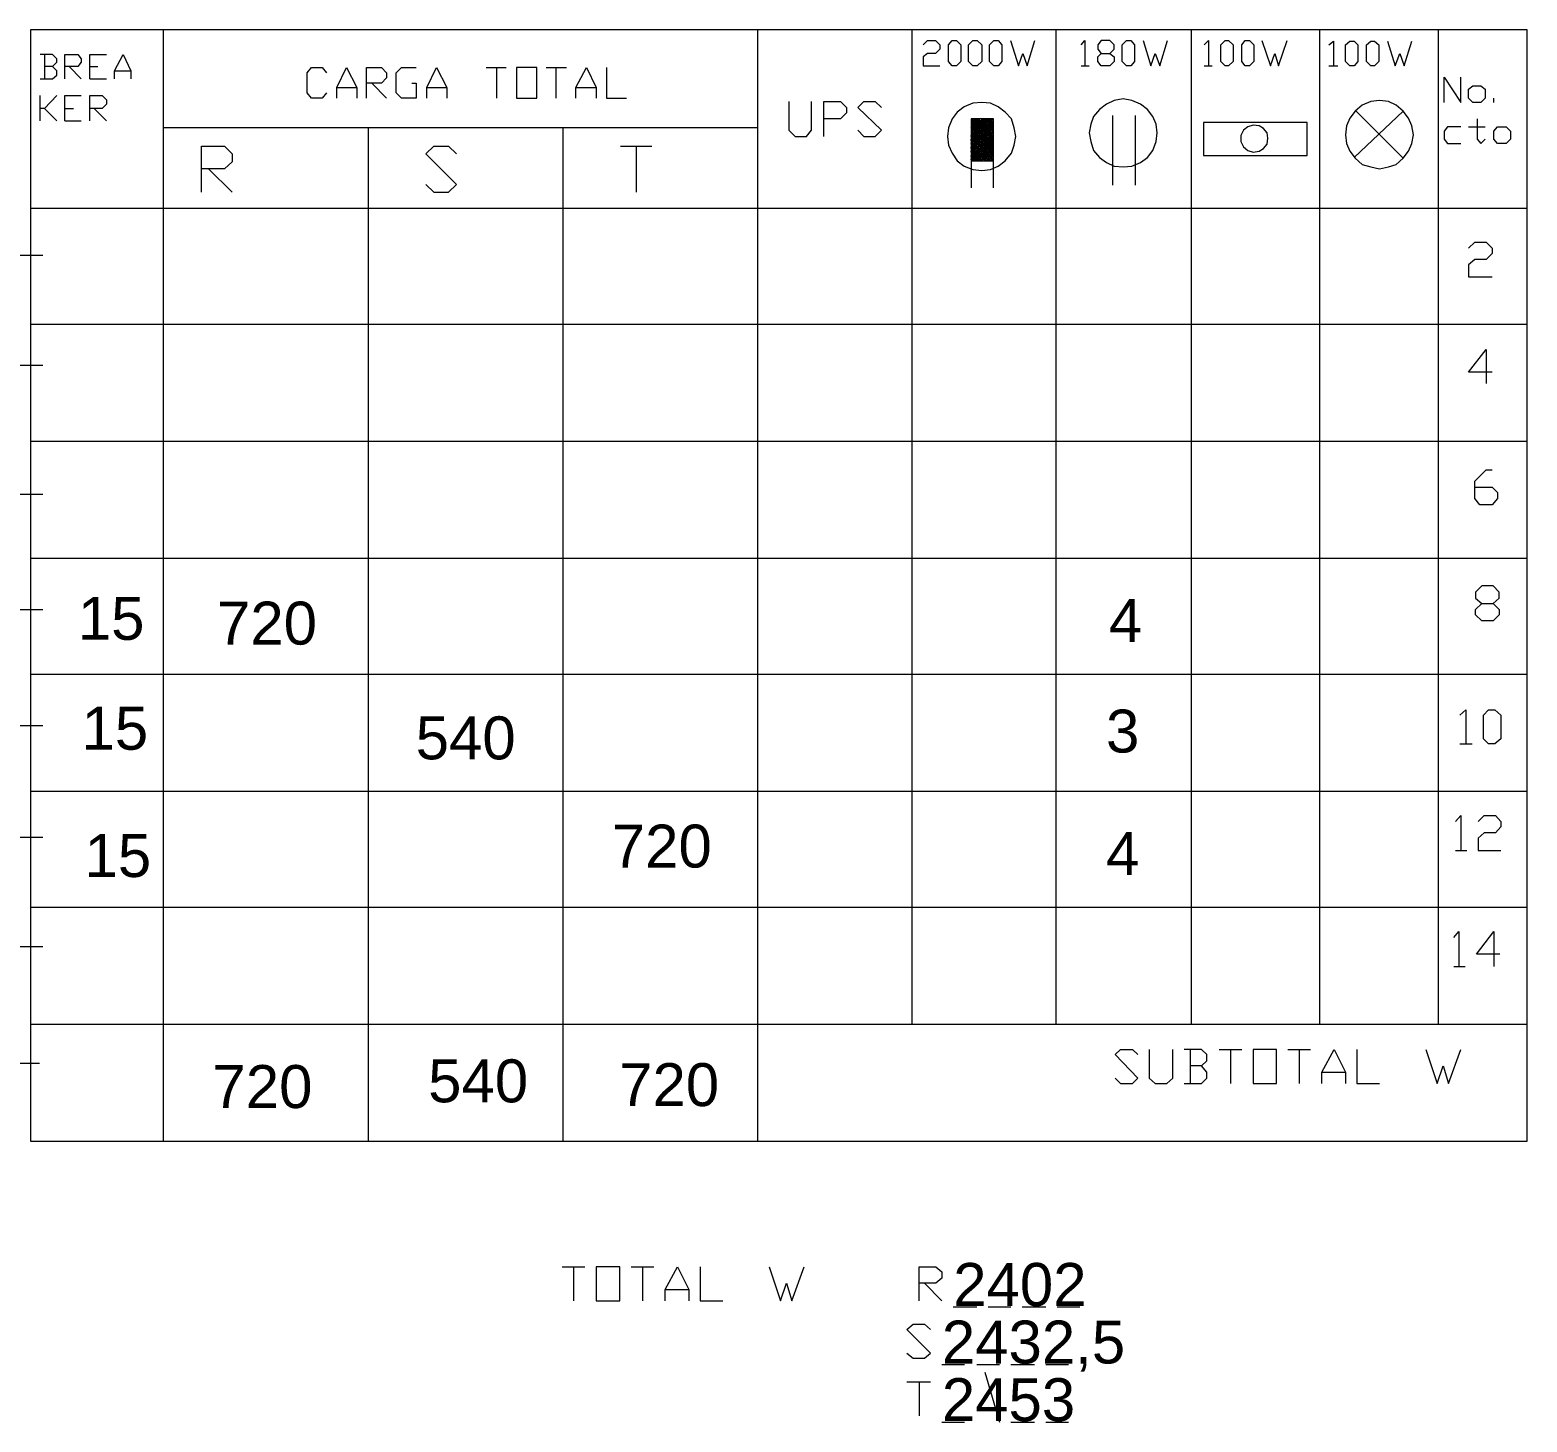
# Model space of a CAD drawing. Header units: metres. Extents: x -1 to 113, y -70 to 21.
# Drawn here: x 71.441 to 74.584, y 14.852 to 17.774 of the extents above; entities that cross this region are included whole.
import ezdxf

# ---------------------------------------------------------------- set-up
doc = ezdxf.new("R2010")
doc.units = ezdxf.units.M
doc.header["$LTSCALE"] = 0.5
doc.layers.add('TABLA', color=7, linetype='Continuous')
doc.styles.get("Standard").update_dxf_attribs({"font": 'arial.ttf'})

msp = doc.modelspace()

# ---------------------------------------------------------------- linework, layer by layer
at = {"layer": 'TABLA', "color": 7, "linetype": 'Continuous', "lineweight": 18, "true_color": 0x000007}
for p, q in [((71.721, 17.7738), (71.721, 15.4418)), ((72.9685, 17.7738), (72.9685, 15.4418)), ((73.2927, 17.7738), (73.2927, 15.6873)), ((73.595, 17.7738), (73.595, 15.6873)), ((73.8789, 17.7738), (73.8789, 15.6873)), ((74.1482, 17.7738), (74.1482, 15.6873)), ((74.3974, 17.7738), (74.3974, 15.6873)), ((71.4718, 17.7226), (71.4718, 17.6713)), ((71.5231, 17.6969), (71.5488, 17.6713)), ((71.5671, 17.6969), (71.5836, 17.6969)), ((73.6481, 17.6987), (73.6646, 17.6987)), ((73.9064, 17.6987), (73.9229, 17.6987)), ((74.1684, 17.6987), (74.1867, 17.6987)), ((71.5671, 17.6713), (71.6019, 17.6713)), ((71.6184, 17.6877), (71.6532, 17.6877)), ((72.3988, 17.6951), (72.4409, 17.6951)), ((72.4207, 17.6951), (72.4207, 17.631)), ((72.5252, 17.6951), (72.5673, 17.6951)), ((72.5453, 17.6951), (72.5453, 17.631)), ((71.4627, 17.5833), (71.4627, 17.6365)), ((72.0855, 17.6529), (72.1276, 17.6529)), ((72.1588, 17.6621), (72.1899, 17.631)), ((72.2742, 17.6529), (72.3163, 17.6529)), ((72.5875, 17.6529), (72.6296, 17.6529)), ((71.4718, 17.609), (71.4975, 17.5833)), ((71.514, 17.609), (71.5323, 17.609)), ((71.5762, 17.609), (71.6019, 17.5833)), ((74.2215, 17.5064), (74.3241, 17.6035)), ((74.2233, 17.6053), (74.3241, 17.5046)), ((74.5146, 17.6218), (74.5146, 17.631)), ((71.514, 17.5833), (71.5488, 17.5833)), ((73.4173, 17.587), (73.4191, 17.587)), ((73.4173, 17.5852), (73.4191, 17.587)), ((73.4173, 17.587), (73.4173, 17.4423)), ((73.4173, 17.5833), (73.4191, 17.5852)), ((73.4173, 17.5797), (73.4191, 17.5797)), ((73.4173, 17.5778), (73.4191, 17.5778)), ((73.4173, 17.576), (73.421, 17.5778)), ((73.4173, 17.5742), (73.4191, 17.576)), ((73.4173, 17.5705), (73.4191, 17.5705)), ((73.4191, 17.5815), (73.421, 17.5833)), ((73.4191, 17.5723), (73.421, 17.5742)), ((73.4191, 17.5705), (73.421, 17.5705)), ((73.421, 17.587), (73.4228, 17.587)), ((73.421, 17.5852), (73.4228, 17.5852)), ((73.421, 17.5797), (73.4228, 17.5815)), ((73.421, 17.5705), (73.4228, 17.5723)), ((73.4228, 17.5852), (73.4246, 17.587)), ((73.4228, 17.5833), (73.4246, 17.5833)), ((73.4228, 17.5778), (73.4246, 17.5797)), ((73.4228, 17.5687), (73.4246, 17.5705)), ((73.4246, 17.5833), (73.4265, 17.5852)), ((73.4246, 17.5815), (73.4265, 17.5815)), ((73.4246, 17.576), (73.4265, 17.5778)), ((73.4265, 17.5815), (73.4283, 17.5833)), ((73.4265, 17.5797), (73.4283, 17.5797)), ((73.4265, 17.5742), (73.4283, 17.576)), ((73.4283, 17.5852), (73.4283, 17.587)), ((73.4283, 17.5797), (73.4301, 17.5815)), ((73.4283, 17.5778), (73.4301, 17.5778)), ((73.4283, 17.5723), (73.4301, 17.5742)), ((73.4301, 17.587), (73.432, 17.587)), ((73.4301, 17.5833), (73.432, 17.587)), ((73.4301, 17.5778), (73.432, 17.5797)), ((73.4301, 17.576), (73.432, 17.576)), ((73.4301, 17.5705), (73.432, 17.5723)), ((73.432, 17.5852), (73.4338, 17.587)), ((73.432, 17.576), (73.4338, 17.5778)), ((73.432, 17.5742), (73.4338, 17.5742)), ((73.432, 17.5687), (73.4338, 17.5705)), ((73.4338, 17.5833), (73.4356, 17.5852)), ((73.4338, 17.5742), (73.4356, 17.576)), ((73.4338, 17.5723), (73.4356, 17.5723)), ((73.4356, 17.5815), (73.4375, 17.5833)), ((73.4356, 17.5742), (73.4393, 17.576)), ((73.4356, 17.5723), (73.4375, 17.5742)), ((73.4356, 17.5705), (73.4375, 17.5705)), ((73.4375, 17.587), (73.4393, 17.587)), ((73.4375, 17.5852), (73.4393, 17.5852)), ((73.4375, 17.5797), (73.4393, 17.5815)), ((73.4375, 17.5723), (73.4411, 17.5742)), ((73.4375, 17.5705), (73.4393, 17.5723)), ((73.4393, 17.587), (73.4411, 17.587)), ((73.4393, 17.5852), (73.4411, 17.587)), ((73.4393, 17.5833), (73.4411, 17.5833)), ((73.4393, 17.5778), (73.4411, 17.5797)), ((73.4393, 17.5705), (73.443, 17.5723)), ((73.4393, 17.5687), (73.4411, 17.5705)), ((73.4411, 17.5852), (73.443, 17.587)), ((73.4411, 17.5833), (73.443, 17.5852)), ((73.4411, 17.5815), (73.443, 17.5815)), ((73.4411, 17.576), (73.443, 17.5778)), ((73.4411, 17.5687), (73.4448, 17.5705)), ((73.443, 17.5833), (73.4448, 17.5852)), ((73.443, 17.5815), (73.4448, 17.5833)), ((73.443, 17.5797), (73.4448, 17.5797)), ((73.443, 17.5742), (73.4448, 17.576)), ((73.4448, 17.5852), (73.4448, 17.587)), ((73.4448, 17.5815), (73.4466, 17.5833)), ((73.4448, 17.5797), (73.4466, 17.5815)), ((73.4448, 17.5778), (73.4466, 17.5778)), ((73.4448, 17.5723), (73.4466, 17.5742)), ((73.4466, 17.587), (73.4484, 17.587)), ((73.4466, 17.5833), (73.4484, 17.587)), ((73.4466, 17.5852), (73.4484, 17.5852)), ((73.4466, 17.5797), (73.4484, 17.5815)), ((73.4466, 17.5778), (73.4484, 17.5797)), ((73.4466, 17.576), (73.4484, 17.576)), ((73.4466, 17.5705), (73.4484, 17.5723)), ((73.4484, 17.5852), (73.4503, 17.587)), ((73.4484, 17.5833), (73.4503, 17.5833)), ((73.4484, 17.5778), (73.4503, 17.5797)), ((73.4484, 17.576), (73.4503, 17.5778)), ((73.4484, 17.5742), (73.4503, 17.5742)), ((73.4484, 17.5687), (73.4503, 17.5705)), ((73.4503, 17.5833), (73.4521, 17.5852)), ((73.4503, 17.5815), (73.4521, 17.5815)), ((73.4503, 17.576), (73.4521, 17.5778)), ((73.4503, 17.5723), (73.4521, 17.576)), ((73.4521, 17.5815), (73.4539, 17.5833)), ((73.4521, 17.5797), (73.4539, 17.5797)), ((73.4521, 17.5742), (73.4558, 17.576)), ((73.4521, 17.5705), (73.4539, 17.5742)), ((73.4539, 17.5852), (73.4539, 17.587)), ((73.4539, 17.5797), (73.4558, 17.5815)), ((73.4539, 17.5778), (73.4558, 17.5778)), ((73.4539, 17.5723), (73.4576, 17.5742)), ((73.4539, 17.5687), (73.4558, 17.5723)), ((73.4558, 17.587), (73.4576, 17.587)), ((73.4558, 17.5833), (73.4576, 17.587)), ((73.4558, 17.5778), (73.4576, 17.5797)), ((73.4558, 17.5705), (73.4594, 17.5723)), ((73.4558, 17.5668), (73.4576, 17.5705)), ((73.4576, 17.5852), (73.4594, 17.587)), ((73.4576, 17.5815), (73.4594, 17.5852)), ((73.4576, 17.576), (73.4594, 17.5778)), ((73.4576, 17.5687), (73.4613, 17.5705)), ((73.4594, 17.5833), (73.4613, 17.5852)), ((73.4594, 17.5797), (73.4613, 17.5833)), ((73.4594, 17.5742), (73.4613, 17.576)), ((73.4594, 17.5705), (73.4613, 17.5723)), ((73.4613, 17.5852), (73.4613, 17.587)), ((73.4613, 17.5815), (73.4631, 17.5833)), ((73.4613, 17.5778), (73.4631, 17.5815)), ((73.4613, 17.5742), (73.4631, 17.576)), ((73.4613, 17.5723), (73.4631, 17.5742)), ((73.4613, 17.5687), (73.4631, 17.5705)), ((73.4631, 17.587), (73.4649, 17.587)), ((73.4631, 17.587), (73.4631, 17.4423)), ((73.4631, 17.5852), (73.4649, 17.5852)), ((73.4631, 17.5833), (73.4631, 17.5852)), ((73.4631, 17.5797), (73.4649, 17.5797)), ((73.4631, 17.576), (73.4631, 17.5778)), ((73.7141, 17.5943), (73.7141, 17.4478)), ((73.7617, 17.5943), (73.7617, 17.4478)), ((74.4615, 17.5705), (74.4963, 17.5705)), ((72.9685, 17.5687), (71.721, 17.5687)), ((72.1515, 17.5687), (72.1515, 15.4418)), ((72.56, 17.5687), (72.56, 15.4418)), ((73.4173, 17.5668), (73.4191, 17.5687)), ((73.4173, 17.565), (73.4191, 17.5668)), ((73.4173, 17.5632), (73.4191, 17.5632)), ((73.4173, 17.5613), (73.4191, 17.5613)), ((73.4173, 17.5595), (73.421, 17.5613)), ((73.4173, 17.5577), (73.4191, 17.5595)), ((73.4173, 17.554), (73.4191, 17.554)), ((73.4173, 17.5504), (73.4173, 17.5522)), ((73.4173, 17.5504), (73.421, 17.5522)), ((73.4173, 17.5485), (73.4191, 17.5504)), ((73.4173, 17.5449), (73.4191, 17.5467)), ((73.4173, 17.543), (73.4173, 17.5449)), ((73.4173, 17.5412), (73.4191, 17.543)), ((73.4173, 17.5375), (73.4191, 17.5412)), ((73.4191, 17.565), (73.421, 17.5668)), ((73.4191, 17.5632), (73.421, 17.565)), ((73.4191, 17.5558), (73.421, 17.5577)), ((73.4191, 17.554), (73.421, 17.554)), ((73.4191, 17.5485), (73.4228, 17.5504)), ((73.4191, 17.5467), (73.421, 17.5485)), ((73.4191, 17.5449), (73.421, 17.5449)), ((73.4191, 17.5394), (73.421, 17.5412)), ((73.4191, 17.5357), (73.421, 17.5394)), ((73.421, 17.5687), (73.4228, 17.5687)), ((73.421, 17.5632), (73.4228, 17.565)), ((73.421, 17.5613), (73.4228, 17.5632)), ((73.421, 17.5595), (73.4228, 17.5595)), ((73.421, 17.554), (73.4228, 17.5558)), ((73.421, 17.5467), (73.4246, 17.5485)), ((73.421, 17.5449), (73.4228, 17.5467)), ((73.421, 17.543), (73.4228, 17.543)), ((73.421, 17.5412), (73.4228, 17.543)), ((73.421, 17.5375), (73.4228, 17.5394)), ((73.4228, 17.5668), (73.4246, 17.5668)), ((73.4228, 17.5613), (73.4246, 17.5632)), ((73.4228, 17.5595), (73.4246, 17.5613)), ((73.4228, 17.5577), (73.4246, 17.5577)), ((73.4228, 17.5522), (73.4246, 17.554)), ((73.4228, 17.5449), (73.4265, 17.5467)), ((73.4228, 17.543), (73.4246, 17.5449)), ((73.4228, 17.5412), (73.4246, 17.5412)), ((73.4228, 17.5394), (73.4246, 17.5412)), ((73.4246, 17.5668), (73.4265, 17.5687)), ((73.4246, 17.565), (73.4265, 17.565)), ((73.4246, 17.5595), (73.4265, 17.5613)), ((73.4246, 17.5577), (73.4265, 17.5595)), ((73.4246, 17.5558), (73.4265, 17.5558)), ((73.4246, 17.5504), (73.4265, 17.5522)), ((73.4246, 17.543), (73.4283, 17.5449)), ((73.4246, 17.5412), (73.4265, 17.543)), ((73.4246, 17.5394), (73.4265, 17.5394)), ((73.4246, 17.5375), (73.4265, 17.5394)), ((73.4265, 17.565), (73.4283, 17.5668)), ((73.4265, 17.5632), (73.4283, 17.5632)), ((73.4265, 17.5577), (73.4283, 17.5595)), ((73.4265, 17.554), (73.4283, 17.5577)), ((73.4265, 17.5485), (73.4283, 17.5504)), ((73.4265, 17.5412), (73.4301, 17.543)), ((73.4265, 17.5375), (73.4283, 17.5412)), ((73.4283, 17.5632), (73.4301, 17.565)), ((73.4283, 17.5613), (73.4301, 17.5613)), ((73.4283, 17.5558), (73.4301, 17.5577)), ((73.4283, 17.5522), (73.4301, 17.5558)), ((73.4283, 17.5467), (73.4301, 17.5485)), ((73.4283, 17.5394), (73.432, 17.5412)), ((73.4283, 17.5357), (73.4301, 17.5394)), ((73.4301, 17.5613), (73.432, 17.5632)), ((73.4301, 17.5595), (73.432, 17.5595)), ((73.4301, 17.554), (73.432, 17.5558)), ((73.4301, 17.5504), (73.432, 17.554)), ((73.4301, 17.5449), (73.432, 17.5467)), ((73.4301, 17.5375), (73.4338, 17.5394)), ((73.432, 17.5595), (73.4338, 17.5613)), ((73.432, 17.5577), (73.4338, 17.5577)), ((73.432, 17.5522), (73.4338, 17.554)), ((73.432, 17.5485), (73.4338, 17.5522)), ((73.432, 17.543), (73.4338, 17.5449)), ((73.4338, 17.5668), (73.4356, 17.5687)), ((73.4338, 17.5632), (73.4356, 17.5668)), ((73.4338, 17.5577), (73.4356, 17.5595)), ((73.4338, 17.5558), (73.4356, 17.5558)), ((73.4338, 17.5504), (73.4375, 17.5522)), ((73.4338, 17.5467), (73.4356, 17.5504)), ((73.4338, 17.5412), (73.4356, 17.543)), ((73.4338, 17.5375), (73.4356, 17.5412)), ((73.4356, 17.565), (73.4375, 17.5668)), ((73.4356, 17.5613), (73.4375, 17.565)), ((73.4356, 17.5558), (73.4375, 17.5577)), ((73.4356, 17.554), (73.4375, 17.554)), ((73.4356, 17.5522), (73.4375, 17.554)), ((73.4356, 17.5485), (73.4393, 17.5504)), ((73.4356, 17.5449), (73.4375, 17.5485)), ((73.4356, 17.5394), (73.4375, 17.5412)), ((73.4375, 17.5687), (73.4393, 17.5687)), ((73.4375, 17.5668), (73.4393, 17.5687)), ((73.4375, 17.5632), (73.4393, 17.565)), ((73.4375, 17.5595), (73.4393, 17.5632)), ((73.4375, 17.5558), (73.4411, 17.5577)), ((73.4375, 17.554), (73.4393, 17.5558)), ((73.4375, 17.5504), (73.4393, 17.5522)), ((73.4375, 17.5467), (73.4411, 17.5485)), ((73.4375, 17.543), (73.4393, 17.5467)), ((73.4375, 17.5412), (73.4393, 17.543)), ((73.4375, 17.5394), (73.4393, 17.5394)), ((73.4375, 17.5375), (73.4393, 17.5394)), ((73.4393, 17.5668), (73.4411, 17.5668)), ((73.4393, 17.565), (73.4411, 17.5668)), ((73.4393, 17.5613), (73.4411, 17.5632)), ((73.4393, 17.5577), (73.4411, 17.5613)), ((73.4393, 17.554), (73.443, 17.5558)), ((73.4393, 17.5522), (73.4411, 17.554)), ((73.4393, 17.5485), (73.4411, 17.5504)), ((73.4393, 17.5449), (73.443, 17.5467)), ((73.4393, 17.5412), (73.4411, 17.5449)), ((73.4393, 17.5394), (73.4411, 17.5412)), ((73.4411, 17.5668), (73.443, 17.5687)), ((73.4411, 17.565), (73.443, 17.565)), ((73.4411, 17.5632), (73.443, 17.565)), ((73.4411, 17.5595), (73.443, 17.5613)), ((73.4411, 17.5558), (73.443, 17.5595)), ((73.4411, 17.5522), (73.4448, 17.554)), ((73.4411, 17.5504), (73.443, 17.5522)), ((73.4411, 17.5467), (73.443, 17.5485)), ((73.4411, 17.543), (73.4448, 17.5449)), ((73.4411, 17.5394), (73.443, 17.543)), ((73.4411, 17.5375), (73.443, 17.5394)), ((73.443, 17.5668), (73.4466, 17.5687)), ((73.443, 17.565), (73.4448, 17.5668)), ((73.443, 17.5632), (73.4448, 17.5632)), ((73.443, 17.5613), (73.4448, 17.5632)), ((73.443, 17.5577), (73.4448, 17.5595)), ((73.443, 17.554), (73.4448, 17.5577)), ((73.443, 17.5504), (73.4466, 17.5522)), ((73.443, 17.5485), (73.4448, 17.5504)), ((73.443, 17.5449), (73.4448, 17.5467)), ((73.443, 17.5412), (73.4466, 17.543)), ((73.443, 17.5375), (73.4448, 17.5412)), ((73.4448, 17.565), (73.4484, 17.5668)), ((73.4448, 17.5632), (73.4466, 17.565)), ((73.4448, 17.5613), (73.4466, 17.5613)), ((73.4448, 17.5595), (73.4466, 17.5613)), ((73.4448, 17.5558), (73.4466, 17.5577)), ((73.4448, 17.5522), (73.4466, 17.5558)), ((73.4448, 17.5485), (73.4484, 17.5504)), ((73.4448, 17.5467), (73.4466, 17.5485)), ((73.4448, 17.543), (73.4466, 17.5449)), ((73.4448, 17.5394), (73.4484, 17.5412)), ((73.4448, 17.5357), (73.4466, 17.5394)), ((73.4466, 17.5632), (73.4503, 17.565)), ((73.4466, 17.5613), (73.4484, 17.5632)), ((73.4466, 17.5595), (73.4484, 17.5595)), ((73.4466, 17.5577), (73.4484, 17.5595)), ((73.4466, 17.554), (73.4484, 17.5558)), ((73.4466, 17.5504), (73.4484, 17.554)), ((73.4466, 17.5467), (73.4503, 17.5485)), ((73.4466, 17.5449), (73.4484, 17.5467)), ((73.4466, 17.5412), (73.4484, 17.543)), ((73.4466, 17.5375), (73.4503, 17.5394)), ((73.4484, 17.5613), (73.4521, 17.5632)), ((73.4484, 17.5595), (73.4503, 17.5613)), ((73.4484, 17.5577), (73.4503, 17.5577)), ((73.4484, 17.5558), (73.4503, 17.5577)), ((73.4484, 17.5522), (73.4503, 17.554)), ((73.4484, 17.5485), (73.4503, 17.5522)), ((73.4484, 17.5449), (73.4521, 17.5467)), ((73.4484, 17.543), (73.4503, 17.5449)), ((73.4484, 17.5394), (73.4503, 17.5412)), ((73.4503, 17.5668), (73.4521, 17.5687)), ((73.4503, 17.5595), (73.4539, 17.5613)), ((73.4503, 17.5577), (73.4521, 17.5595)), ((73.4503, 17.5558), (73.4521, 17.5558)), ((73.4503, 17.554), (73.4521, 17.5558)), ((73.4503, 17.5504), (73.4521, 17.5522)), ((73.4503, 17.5467), (73.4521, 17.5504)), ((73.4503, 17.543), (73.4539, 17.5449)), ((73.4503, 17.5412), (73.4521, 17.543)), ((73.4503, 17.5375), (73.4521, 17.5394)), ((73.4521, 17.565), (73.4539, 17.5668)), ((73.4521, 17.5613), (73.4539, 17.565)), ((73.4521, 17.5577), (73.4558, 17.5595)), ((73.4521, 17.554), (73.4539, 17.5577)), ((73.4521, 17.5522), (73.4539, 17.554)), ((73.4521, 17.5449), (73.4539, 17.5485)), ((73.4521, 17.5412), (73.4558, 17.543)), ((73.4539, 17.5632), (73.4558, 17.565)), ((73.4539, 17.5595), (73.4558, 17.5632)), ((73.4539, 17.5558), (73.4576, 17.5577)), ((73.4539, 17.5522), (73.4558, 17.5558)), ((73.4539, 17.5504), (73.4558, 17.5522)), ((73.4539, 17.543), (73.4558, 17.5467)), ((73.4539, 17.5394), (73.4558, 17.5394)), ((73.4558, 17.565), (73.4576, 17.5668)), ((73.4558, 17.5613), (73.4576, 17.5632)), ((73.4558, 17.5577), (73.4576, 17.5613)), ((73.4558, 17.554), (73.4594, 17.5558)), ((73.4558, 17.5485), (73.4576, 17.5504)), ((73.4558, 17.5412), (73.4576, 17.5449)), ((73.4558, 17.5394), (73.4576, 17.5412)), ((73.4576, 17.565), (73.4594, 17.5687)), ((73.4576, 17.5632), (73.4594, 17.565)), ((73.4576, 17.5595), (73.4594, 17.5613)), ((73.4576, 17.5558), (73.4594, 17.5595)), ((73.4576, 17.5522), (73.4613, 17.554)), ((73.4576, 17.5467), (73.4594, 17.5485)), ((73.4576, 17.5394), (73.4594, 17.543)), ((73.4576, 17.5375), (73.4594, 17.5394)), ((73.4594, 17.5668), (73.4631, 17.5687)), ((73.4594, 17.5632), (73.4613, 17.5668)), ((73.4594, 17.5613), (73.4613, 17.5632)), ((73.4594, 17.5577), (73.4613, 17.5595)), ((73.4594, 17.554), (73.4613, 17.5577)), ((73.4594, 17.5504), (73.4631, 17.5522)), ((73.4594, 17.5449), (73.4613, 17.5467)), ((73.4594, 17.5412), (73.4631, 17.543)), ((73.4594, 17.5375), (73.4613, 17.5412)), ((73.4613, 17.565), (73.4631, 17.5668)), ((73.4613, 17.5613), (73.4631, 17.565)), ((73.4613, 17.5595), (73.4631, 17.5613)), ((73.4613, 17.5558), (73.4631, 17.5558)), ((73.4613, 17.5522), (73.4631, 17.554)), ((73.4613, 17.5485), (73.4631, 17.5485)), ((73.4613, 17.543), (73.4631, 17.5449)), ((73.4613, 17.5394), (73.4631, 17.5394)), ((73.4631, 17.5668), (73.4631, 17.5687)), ((73.4631, 17.5595), (73.4631, 17.5613)), ((73.4631, 17.5577), (73.4649, 17.5577)), ((73.4631, 17.5504), (73.4649, 17.5504)), ((73.4631, 17.5412), (73.4649, 17.5412)), ((72.6809, 17.5302), (72.7468, 17.5302)), ((72.7139, 17.5302), (72.7139, 17.4331)), ((73.4173, 17.5357), (73.4191, 17.5375)), ((73.4173, 17.5339), (73.4173, 17.5357)), ((73.4173, 17.5339), (73.421, 17.5357)), ((73.4173, 17.532), (73.4191, 17.5339)), ((73.4173, 17.532), (73.4191, 17.532)), ((73.4173, 17.5284), (73.4191, 17.5302)), ((73.4173, 17.5265), (73.4173, 17.5284)), ((73.4173, 17.5247), (73.4173, 17.5265)), ((73.4173, 17.5247), (73.421, 17.5265)), ((73.4173, 17.521), (73.4191, 17.5247)), ((73.4173, 17.5192), (73.4191, 17.521)), ((73.4173, 17.5174), (73.4173, 17.5192)), ((73.4173, 17.5174), (73.421, 17.5192)), ((73.4173, 17.5155), (73.4191, 17.5174)), ((73.4173, 17.5155), (73.4191, 17.5155)), ((73.4173, 17.5137), (73.4191, 17.5137)), ((73.4173, 17.5119), (73.4191, 17.5137)), ((73.4173, 17.5101), (73.4191, 17.5119)), ((73.4173, 17.5082), (73.4173, 17.5101)), ((73.4173, 17.5082), (73.421, 17.5101)), ((73.4173, 17.5046), (73.4191, 17.5082)), ((73.4191, 17.532), (73.4228, 17.5339)), ((73.4191, 17.5302), (73.421, 17.532)), ((73.4191, 17.5284), (73.421, 17.5284)), ((73.4191, 17.5265), (73.421, 17.5284)), ((73.4191, 17.5229), (73.4228, 17.5247)), ((73.4191, 17.5192), (73.421, 17.5229)), ((73.4191, 17.5155), (73.421, 17.5155)), ((73.4191, 17.5137), (73.421, 17.5155)), ((73.4191, 17.5101), (73.421, 17.5119)), ((73.4191, 17.5064), (73.4228, 17.5082)), ((73.421, 17.5339), (73.4228, 17.5375)), ((73.421, 17.5302), (73.4246, 17.532)), ((73.421, 17.5284), (73.4228, 17.5302)), ((73.421, 17.5247), (73.4228, 17.5265)), ((73.421, 17.521), (73.4246, 17.5229)), ((73.421, 17.5174), (73.4228, 17.521)), ((73.421, 17.5155), (73.4228, 17.5174)), ((73.421, 17.5137), (73.4228, 17.5137)), ((73.421, 17.5119), (73.4228, 17.5137)), ((73.421, 17.5082), (73.4228, 17.5101)), ((73.4228, 17.5357), (73.4246, 17.5375)), ((73.4228, 17.532), (73.4246, 17.5357)), ((73.4228, 17.5284), (73.4265, 17.5302)), ((73.4228, 17.5265), (73.4246, 17.5284)), ((73.4228, 17.5229), (73.4246, 17.5247)), ((73.4228, 17.5192), (73.4265, 17.521)), ((73.4228, 17.5155), (73.4246, 17.5192)), ((73.4228, 17.5137), (73.4246, 17.5155)), ((73.4228, 17.5119), (73.4246, 17.5119)), ((73.4228, 17.5101), (73.4246, 17.5119)), ((73.4228, 17.5064), (73.4246, 17.5082)), ((73.4246, 17.5339), (73.4265, 17.5357)), ((73.4246, 17.5302), (73.4265, 17.5339)), ((73.4246, 17.5265), (73.4283, 17.5284)), ((73.4246, 17.5247), (73.4265, 17.5265)), ((73.4246, 17.521), (73.4265, 17.5229)), ((73.4246, 17.5137), (73.4265, 17.5174)), ((73.4246, 17.5119), (73.4265, 17.5137)), ((73.4246, 17.5101), (73.4265, 17.5101)), ((73.4246, 17.5082), (73.4265, 17.5101)), ((73.4265, 17.5357), (73.4283, 17.5375)), ((73.4265, 17.532), (73.4283, 17.5339)), ((73.4265, 17.5284), (73.4283, 17.532)), ((73.4265, 17.5247), (73.4301, 17.5265)), ((73.4265, 17.5229), (73.4283, 17.5247)), ((73.4265, 17.5192), (73.4283, 17.521)), ((73.4265, 17.5119), (73.4283, 17.5155)), ((73.4265, 17.5101), (73.4283, 17.5119)), ((73.4265, 17.5082), (73.4283, 17.5082)), ((73.4265, 17.5064), (73.4283, 17.5082)), ((73.4283, 17.5339), (73.4301, 17.5357)), ((73.4283, 17.5302), (73.4301, 17.532)), ((73.4283, 17.5265), (73.4301, 17.5302)), ((73.4283, 17.5229), (73.432, 17.5247)), ((73.4283, 17.5174), (73.4301, 17.5192)), ((73.4283, 17.5101), (73.4301, 17.5137)), ((73.4283, 17.5082), (73.4301, 17.5101)), ((73.4301, 17.5339), (73.432, 17.5375)), ((73.4301, 17.532), (73.432, 17.5339)), ((73.4301, 17.5284), (73.432, 17.5302)), ((73.4301, 17.5247), (73.432, 17.5284)), ((73.4301, 17.521), (73.4338, 17.5229)), ((73.4301, 17.5155), (73.432, 17.5174)), ((73.4301, 17.5082), (73.432, 17.5119)), ((73.4301, 17.5064), (73.432, 17.5082)), ((73.432, 17.5357), (73.4356, 17.5375)), ((73.432, 17.532), (73.4338, 17.5357)), ((73.432, 17.5302), (73.4338, 17.532)), ((73.432, 17.5265), (73.4338, 17.5284)), ((73.432, 17.5229), (73.4338, 17.5265)), ((73.432, 17.5192), (73.4356, 17.521)), ((73.432, 17.5137), (73.4338, 17.5155)), ((73.432, 17.5064), (73.4338, 17.5101)), ((73.4338, 17.5339), (73.4375, 17.5357)), ((73.4338, 17.5302), (73.4356, 17.5339)), ((73.4338, 17.5284), (73.4356, 17.5302)), ((73.4338, 17.521), (73.4356, 17.5247)), ((73.4338, 17.5174), (73.4375, 17.5192)), ((73.4338, 17.5119), (73.4356, 17.5137)), ((73.4338, 17.5046), (73.4356, 17.5082)), ((73.4356, 17.5357), (73.4375, 17.5375)), ((73.4356, 17.532), (73.4393, 17.5339)), ((73.4356, 17.5284), (73.4375, 17.532)), ((73.4356, 17.5265), (73.4375, 17.5284)), ((73.4356, 17.5192), (73.4375, 17.5229)), ((73.4356, 17.5155), (73.4375, 17.5155)), ((73.4356, 17.5101), (73.4375, 17.5119)), ((73.4375, 17.5339), (73.4393, 17.5357)), ((73.4375, 17.5302), (73.4411, 17.532)), ((73.4375, 17.5247), (73.4393, 17.5265)), ((73.4375, 17.5174), (73.4393, 17.5192)), ((73.4375, 17.5155), (73.4393, 17.5174)), ((73.4375, 17.5137), (73.4393, 17.5137)), ((73.4375, 17.5082), (73.4393, 17.5101)), ((73.4393, 17.5375), (73.4411, 17.5375)), ((73.4393, 17.5357), (73.4411, 17.5375)), ((73.4393, 17.532), (73.4411, 17.5339)), ((73.4393, 17.5284), (73.443, 17.5302)), ((73.4393, 17.5229), (73.4411, 17.5247)), ((73.4393, 17.521), (73.4411, 17.521)), ((73.4393, 17.5155), (73.4411, 17.5174)), ((73.4393, 17.5137), (73.4411, 17.5155)), ((73.4393, 17.5119), (73.4411, 17.5119)), ((73.4393, 17.5064), (73.4411, 17.5082)), ((73.4411, 17.5357), (73.443, 17.5357)), ((73.4411, 17.5339), (73.443, 17.5357)), ((73.4411, 17.5302), (73.443, 17.532)), ((73.4411, 17.5265), (73.4448, 17.5284)), ((73.4411, 17.521), (73.443, 17.5229)), ((73.4411, 17.5192), (73.443, 17.5192)), ((73.4411, 17.5137), (73.443, 17.5155)), ((73.4411, 17.5119), (73.443, 17.5137)), ((73.4411, 17.5101), (73.443, 17.5101)), ((73.443, 17.5357), (73.4448, 17.5375)), ((73.443, 17.5339), (73.4448, 17.5339)), ((73.443, 17.532), (73.4448, 17.5339)), ((73.443, 17.5284), (73.4448, 17.5302)), ((73.443, 17.5247), (73.4466, 17.5265)), ((73.443, 17.5192), (73.4448, 17.521)), ((73.443, 17.5174), (73.4448, 17.5174)), ((73.443, 17.5119), (73.4448, 17.5137)), ((73.443, 17.5101), (73.4448, 17.5119)), ((73.443, 17.5082), (73.4448, 17.5082)), ((73.4448, 17.5339), (73.4466, 17.5357)), ((73.4448, 17.532), (73.4466, 17.532)), ((73.4448, 17.5302), (73.4466, 17.532)), ((73.4448, 17.5265), (73.4466, 17.5284)), ((73.4448, 17.5229), (73.4484, 17.5247)), ((73.4448, 17.5174), (73.4466, 17.5192)), ((73.4448, 17.5155), (73.4466, 17.5155)), ((73.4448, 17.5101), (73.4466, 17.5119)), ((73.4448, 17.5082), (73.4466, 17.5101)), ((73.4466, 17.5339), (73.4484, 17.5375)), ((73.4466, 17.532), (73.4484, 17.5339)), ((73.4466, 17.5302), (73.4484, 17.5302)), ((73.4466, 17.5284), (73.4484, 17.5302)), ((73.4466, 17.5247), (73.4484, 17.5265)), ((73.4466, 17.521), (73.4503, 17.5229)), ((73.4466, 17.5155), (73.4484, 17.5174)), ((73.4466, 17.5137), (73.4484, 17.5137)), ((73.4466, 17.5082), (73.4484, 17.5101)), ((73.4466, 17.5064), (73.4484, 17.5082)), ((73.4484, 17.532), (73.4503, 17.5357)), ((73.4484, 17.5302), (73.4503, 17.532)), ((73.4484, 17.5284), (73.4503, 17.5284)), ((73.4484, 17.5265), (73.4503, 17.5284)), ((73.4484, 17.5229), (73.4503, 17.5247)), ((73.4484, 17.5192), (73.4521, 17.521)), ((73.4484, 17.5137), (73.4503, 17.5155)), ((73.4484, 17.5119), (73.4503, 17.5119)), ((73.4484, 17.5064), (73.4503, 17.5082)), ((73.4503, 17.5302), (73.4521, 17.5339)), ((73.4503, 17.5284), (73.4521, 17.5302)), ((73.4503, 17.5265), (73.4521, 17.5265)), ((73.4503, 17.5247), (73.4521, 17.5265)), ((73.4503, 17.521), (73.4521, 17.5229)), ((73.4503, 17.5119), (73.4521, 17.5137)), ((73.4503, 17.5101), (73.4521, 17.5101)), ((73.4521, 17.5357), (73.4539, 17.5375)), ((73.4521, 17.5284), (73.4539, 17.532)), ((73.4521, 17.5265), (73.4539, 17.5284)), ((73.4521, 17.5247), (73.4539, 17.5247)), ((73.4521, 17.5192), (73.4539, 17.521)), ((73.4521, 17.5101), (73.4539, 17.5119)), ((73.4521, 17.5082), (73.4539, 17.5082)), ((73.4539, 17.5339), (73.4558, 17.5357)), ((73.4539, 17.5265), (73.4558, 17.5302)), ((73.4539, 17.5247), (73.4558, 17.5265)), ((73.4539, 17.5229), (73.4558, 17.5229)), ((73.4539, 17.5174), (73.4558, 17.5192)), ((73.4539, 17.5082), (73.4558, 17.5101)), ((73.4558, 17.5375), (73.4576, 17.5375)), ((73.4558, 17.532), (73.4576, 17.5339)), ((73.4558, 17.5229), (73.4576, 17.5247)), ((73.4558, 17.521), (73.4576, 17.521)), ((73.4558, 17.5155), (73.4576, 17.5174)), ((73.4558, 17.5064), (73.4576, 17.5082)), ((73.4576, 17.5357), (73.4594, 17.5357)), ((73.4576, 17.5302), (73.4594, 17.532)), ((73.4576, 17.521), (73.4594, 17.5229)), ((73.4576, 17.5192), (73.4594, 17.5192)), ((73.4576, 17.5137), (73.4594, 17.5155)), ((73.4594, 17.5357), (73.4613, 17.5375)), ((73.4594, 17.5339), (73.4613, 17.5339)), ((73.4594, 17.5284), (73.4613, 17.5302)), ((73.4594, 17.5247), (73.4631, 17.5265)), ((73.4594, 17.5192), (73.4613, 17.521)), ((73.4594, 17.5174), (73.4613, 17.5174)), ((73.4594, 17.5119), (73.4613, 17.5137)), ((73.4613, 17.5357), (73.4631, 17.5375)), ((73.4613, 17.5339), (73.4631, 17.5357)), ((73.4613, 17.532), (73.4631, 17.532)), ((73.4613, 17.5265), (73.4631, 17.5284)), ((73.4613, 17.5229), (73.4631, 17.5229)), ((73.4613, 17.5174), (73.4631, 17.5192)), ((73.4613, 17.5155), (73.4631, 17.5155)), ((73.4613, 17.5101), (73.4631, 17.5119)), ((73.4613, 17.5082), (73.4631, 17.5101)), ((73.4631, 17.5339), (73.4649, 17.5339)), ((73.4631, 17.532), (73.4649, 17.532)), ((73.4631, 17.5247), (73.4649, 17.5247)), ((73.4631, 17.5155), (73.4649, 17.5155)), ((73.4631, 17.5082), (73.4649, 17.5082)), ((71.8162, 17.4826), (71.8657, 17.4331)), ((73.4173, 17.5064), (73.4191, 17.5064)), ((73.4173, 17.5027), (73.4191, 17.5046)), ((73.4173, 17.5009), (73.4173, 17.5027)), ((73.4173, 17.5009), (73.4191, 17.5009)), ((73.4173, 17.4991), (73.4191, 17.4991)), ((73.4191, 17.5027), (73.421, 17.5064)), ((73.4191, 17.5009), (73.421, 17.5027)), ((73.421, 17.5046), (73.4246, 17.5064)), ((73.421, 17.4991), (73.4228, 17.5009)), ((73.4228, 17.5027), (73.4265, 17.5046)), ((73.4228, 17.4991), (73.4246, 17.5027)), ((73.4246, 17.5046), (73.4265, 17.5064)), ((73.4246, 17.4991), (73.4265, 17.4991)), ((73.4265, 17.5027), (73.4283, 17.5046)), ((73.4265, 17.4991), (73.4265, 17.5009)), ((73.4283, 17.5064), (73.4301, 17.5064)), ((73.4283, 17.5009), (73.4301, 17.5027)), ((73.4301, 17.5046), (73.432, 17.5046)), ((73.4301, 17.4991), (73.432, 17.5009)), ((73.432, 17.5046), (73.4338, 17.5064)), ((73.432, 17.5027), (73.4338, 17.5027)), ((73.432, 17.4991), (73.4338, 17.5027)), ((73.4338, 17.5027), (73.4356, 17.5046)), ((73.4338, 17.5009), (73.4356, 17.5009)), ((73.4338, 17.4991), (73.4356, 17.4991)), ((73.4356, 17.5027), (73.4375, 17.5064)), ((73.4356, 17.5009), (73.4375, 17.5027)), ((73.4375, 17.4991), (73.4393, 17.5009)), ((73.4393, 17.4991), (73.4411, 17.5009)), ((73.4411, 17.5046), (73.443, 17.5064)), ((73.4411, 17.4991), (73.443, 17.4991)), ((73.443, 17.5027), (73.4448, 17.5046)), ((73.443, 17.4991), (73.4448, 17.4991)), ((73.4448, 17.5064), (73.4466, 17.5064)), ((73.4448, 17.5009), (73.4466, 17.5027)), ((73.4466, 17.4991), (73.4484, 17.5009)), ((73.4484, 17.5046), (73.4503, 17.5064)), ((73.4484, 17.4991), (73.4503, 17.5027)), ((73.4503, 17.5046), (73.4521, 17.5064)), ((73.4503, 17.5027), (73.4521, 17.5046)), ((73.4503, 17.4991), (73.4521, 17.4991)), ((73.4521, 17.5027), (73.4539, 17.5046)), ((73.4521, 17.4991), (73.4521, 17.5009)), ((73.4539, 17.5009), (73.4558, 17.5027)), ((73.4558, 17.4991), (73.4576, 17.5009)), ((73.4576, 17.5046), (73.4594, 17.5064)), ((73.4594, 17.5027), (73.4613, 17.5046)), ((73.4594, 17.4991), (73.4613, 17.4991)), ((73.4613, 17.5009), (73.4631, 17.5027)), ((73.4613, 17.4991), (73.4631, 17.5009)), ((73.4631, 17.5064), (73.4649, 17.5064)), ((73.4631, 17.4991), (73.4649, 17.4991)), ((71.4425, 17.4001), (74.5842, 17.4001)), ((71.3106, 17.3012), (71.4682, 17.3012)), ((71.4425, 17.1565), (74.5842, 17.1565)), ((71.3106, 17.0704), (71.4682, 17.0704)), ((71.4425, 16.911), (74.5842, 16.911)), ((71.3106, 16.7993), (71.4682, 16.7993)), ((71.4425, 16.6655), (74.5842, 16.6655)), ((71.3106, 16.5575), (71.4682, 16.5575)), ((71.4425, 16.4219), (74.5842, 16.4219)), ((71.3106, 16.3138), (71.4682, 16.3138)), ((74.4432, 16.2753), (74.4688, 16.2753)), ((71.4425, 16.1764), (74.5842, 16.1764)), ((71.3106, 16.0793), (71.4682, 16.0793)), ((74.434, 16.0518), (74.4578, 16.0518)), ((71.4425, 15.9328), (74.5842, 15.9328)), ((71.3106, 15.8503), (71.4682, 15.8503)), ((74.4304, 15.8082), (74.4542, 15.8082)), ((71.4425, 15.6873), (74.5842, 15.6873)), ((73.8771, 15.6342), (73.8771, 15.5627)), ((73.9376, 15.6342), (73.9852, 15.6342)), ((73.9614, 15.6342), (73.9614, 15.5627)), ((74.0823, 15.6342), (74.1299, 15.6342)), ((74.1061, 15.6342), (74.1061, 15.5627)), ((71.3033, 15.6049), (71.4608, 15.6049)), ((74.1537, 15.5865), (74.2032, 15.5865)), ((71.4608, 15.4418), (73.8954, 15.4418)), ((72.5587, 15.178), (72.6064, 15.178)), ((72.5825, 15.178), (72.5825, 15.1066)), ((72.7035, 15.178), (72.7511, 15.178)), ((72.7273, 15.178), (72.7273, 15.1066)), ((72.7749, 15.1304), (72.8244, 15.1304)), ((73.319, 15.1432), (73.3556, 15.1066)), ((73.3794, 15.0938), (73.4289, 15.0938)), ((73.4527, 15.0938), (73.5003, 15.0938)), ((73.5242, 15.0938), (73.5736, 15.0938)), ((73.5974, 15.0938), (73.6451, 15.0938)), ((73.3556, 14.9729), (73.4032, 14.9729)), ((73.4289, 14.9729), (73.4765, 14.9729)), ((73.5003, 14.9729), (73.5498, 14.9729)), ((73.5736, 14.9729), (73.6212, 14.9729)), ((73.2823, 14.9362), (73.3318, 14.9362)), ((73.308, 14.9362), (73.308, 14.8648)), ((73.4457, 14.9566), (73.4765, 14.8519)), ((73.3556, 14.8519), (73.4032, 14.8519)), ((73.5003, 14.8519), (73.5498, 14.8519)), ((73.5736, 14.8519), (73.6212, 14.8519))]:
    msp.add_line(p, q, dxfattribs=at)
for points in [[(71.4425, 15.4418), (74.5842, 15.4418), (74.5842, 17.7738), (71.4425, 17.7738)], [(73.377, 17.6987), (73.3697, 17.7079), (73.3697, 17.7427), (73.377, 17.7519), (73.3862, 17.7519), (73.3953, 17.7427), (73.3953, 17.7079), (73.3862, 17.6987)], [(73.421, 17.6987), (73.4118, 17.7079), (73.4118, 17.7427), (73.421, 17.7519), (73.4301, 17.7519), (73.4393, 17.7427), (73.4393, 17.7079), (73.4301, 17.6987)], [(73.4649, 17.6987), (73.4558, 17.7079), (73.4558, 17.7427), (73.4649, 17.7519), (73.4741, 17.7519), (73.4814, 17.7427), (73.4814, 17.7079), (73.4741, 17.6987)], [(73.7434, 17.6987), (73.7342, 17.7079), (73.7342, 17.7427), (73.7434, 17.7519), (73.7525, 17.7519), (73.7599, 17.7427), (73.7599, 17.7079), (73.7525, 17.6987)], [(73.9504, 17.6987), (73.9412, 17.7079), (73.9412, 17.7427), (73.9504, 17.7519), (73.9577, 17.7519), (73.9669, 17.7427), (73.9669, 17.7079), (73.9577, 17.6987)], [(73.9925, 17.6987), (73.9852, 17.7079), (73.9852, 17.7427), (73.9925, 17.7519), (74.0017, 17.7519), (74.0108, 17.7427), (74.0108, 17.7079), (74.0017, 17.6987)], [(74.2124, 17.6987), (74.2032, 17.7079), (74.2032, 17.7427), (74.2124, 17.75), (74.2215, 17.75), (74.2288, 17.7427), (74.2288, 17.7079), (74.2215, 17.6987)], [(74.2563, 17.6987), (74.2472, 17.7079), (74.2472, 17.7427), (74.2563, 17.75), (74.2636, 17.75), (74.2728, 17.7427), (74.2728, 17.7079), (74.2636, 17.6987)], [(72.4629, 17.631), (72.505, 17.631), (72.505, 17.6951), (72.4629, 17.6951)], [(74.4871, 17.6218), (74.4707, 17.6218), (74.4615, 17.631), (74.4615, 17.6493), (74.4707, 17.6566), (74.4871, 17.6566), (74.4963, 17.6493), (74.4963, 17.631)], [(73.5107, 17.5504), (73.5071, 17.5687), (73.5016, 17.587), (73.4888, 17.6016), (73.4741, 17.6126), (73.4576, 17.62), (73.4393, 17.6218), (73.421, 17.62), (73.4027, 17.6126), (73.388, 17.6016), (73.377, 17.587), (73.3697, 17.5687), (73.3678, 17.5504), (73.3697, 17.532), (73.377, 17.5155), (73.388, 17.4991), (73.4027, 17.4881), (73.421, 17.4807), (73.4393, 17.4789), (73.4576, 17.4807), (73.4741, 17.4881), (73.4888, 17.4991), (73.5016, 17.5155), (73.5071, 17.532)], [(73.8075, 17.5577), (73.8057, 17.576), (73.7983, 17.5925), (73.7874, 17.6071), (73.7727, 17.6181), (73.7544, 17.6255), (73.7361, 17.6291), (73.7177, 17.6255), (73.7013, 17.6181), (73.6866, 17.6071), (73.6738, 17.5925), (73.6683, 17.576), (73.6646, 17.5577), (73.6683, 17.5394), (73.6738, 17.521), (73.6866, 17.5064), (73.7013, 17.4954), (73.7177, 17.4881), (73.7361, 17.4862), (73.7544, 17.4881), (73.7727, 17.4954), (73.7874, 17.5064), (73.7983, 17.521), (73.8057, 17.5394)], [(74.3461, 17.554), (74.3424, 17.5723), (74.3351, 17.5888), (74.3241, 17.6035), (74.3094, 17.6163), (74.293, 17.6236), (74.2746, 17.6255), (74.2563, 17.6236), (74.238, 17.6163), (74.2233, 17.6035), (74.2124, 17.5888), (74.205, 17.5723), (74.2032, 17.554), (74.205, 17.5357), (74.2124, 17.5192), (74.2233, 17.5046), (74.238, 17.4917), (74.2563, 17.4862), (74.2746, 17.4826), (74.293, 17.4862), (74.3094, 17.4917), (74.3241, 17.5046), (74.3351, 17.5192), (74.3424, 17.5357)], [(73.4173, 17.4991), (73.4631, 17.4991), (73.4631, 17.587), (73.4173, 17.587)], [(73.9046, 17.5101), (74.1226, 17.5101), (74.1226, 17.5797), (73.9046, 17.5797)], [(74.0402, 17.5467), (74.0383, 17.5577), (74.031, 17.5668), (74.0218, 17.5723), (74.009, 17.5742), (73.998, 17.5705), (73.9889, 17.5632), (73.9834, 17.5522), (73.9834, 17.5394), (73.9889, 17.5284), (73.998, 17.521), (74.009, 17.5174), (74.0218, 17.5192), (74.031, 17.5247), (74.0383, 17.5339)], [(74.5403, 17.5357), (74.5219, 17.5357), (74.5146, 17.5449), (74.5146, 17.5613), (74.5219, 17.5705), (74.5403, 17.5705), (74.5494, 17.5613), (74.5494, 17.5449)], [(74.5036, 16.2753), (74.4926, 16.2863), (74.4926, 16.3358), (74.5036, 16.3468), (74.5165, 16.3468), (74.5293, 16.3358), (74.5293, 16.2863), (74.5165, 16.2753)], [(74.009, 15.5627), (74.0585, 15.5627), (74.0585, 15.6342), (74.009, 15.6342)], [(72.6302, 15.1066), (72.6796, 15.1066), (72.6796, 15.178), (72.6302, 15.178)]]:
    msp.add_lwpolyline(points, close=True, dxfattribs=at)
for points in [[(73.3166, 17.7427), (73.3257, 17.7519), (73.3422, 17.7519), (73.3514, 17.7427), (73.3514, 17.7335), (73.3422, 17.7244), (73.3257, 17.7244), (73.3166, 17.7171), (73.3166, 17.6987), (73.3514, 17.6987)], [(73.4997, 17.7519), (73.5162, 17.6987), (73.5254, 17.7244), (73.5345, 17.6987), (73.551, 17.7519)], [(73.6481, 17.7427), (73.6555, 17.7519), (73.6555, 17.6987)], [(73.6903, 17.6987), (73.6829, 17.7079), (73.6829, 17.7171), (73.6903, 17.7244), (73.7086, 17.7244), (73.7177, 17.7335), (73.7177, 17.7427), (73.7086, 17.7519), (73.6903, 17.7519), (73.6829, 17.7427), (73.6829, 17.7335), (73.6903, 17.7244)], [(73.7782, 17.7519), (73.7947, 17.6987), (73.8038, 17.7244), (73.813, 17.6987), (73.8295, 17.7519)], [(73.9064, 17.7427), (73.9156, 17.7519), (73.9156, 17.6987)], [(74.0273, 17.7519), (74.0457, 17.6987), (74.0548, 17.7244), (74.0621, 17.6987), (74.0805, 17.7519)], [(74.1684, 17.7427), (74.1776, 17.75), (74.1776, 17.6987)], [(74.2911, 17.75), (74.3076, 17.6987), (74.3168, 17.7244), (74.3259, 17.6987), (74.3424, 17.75)], [(71.4883, 17.6969), (71.4975, 17.7061), (71.4975, 17.7134), (71.4883, 17.7226), (71.4627, 17.7226)], [(71.4627, 17.6713), (71.4883, 17.6713), (71.4975, 17.6786), (71.4975, 17.6877), (71.4883, 17.6969), (71.4718, 17.6969)], [(71.514, 17.6713), (71.514, 17.7226), (71.5414, 17.7226), (71.5488, 17.7134), (71.5488, 17.7061), (71.5414, 17.6969), (71.514, 17.6969)], [(71.5671, 17.6713), (71.5671, 17.7226), (71.6019, 17.7226)], [(71.6184, 17.6713), (71.6184, 17.6877), (71.6367, 17.7226), (71.6532, 17.6877), (71.6532, 17.6713)], [(73.7086, 17.7244), (73.7177, 17.7171), (73.7177, 17.7079), (73.7086, 17.6987), (73.6903, 17.6987)], [(72.0635, 17.6419), (72.0544, 17.631), (72.0324, 17.631), (72.0232, 17.6419), (72.0232, 17.6841), (72.0324, 17.6951), (72.0544, 17.6951), (72.0635, 17.6841)], [(72.0855, 17.631), (72.0855, 17.6529), (72.1057, 17.6951), (72.1276, 17.6529), (72.1276, 17.631)], [(72.1478, 17.631), (72.1478, 17.6951), (72.1789, 17.6951), (72.1899, 17.6841), (72.1899, 17.6731), (72.1789, 17.6621), (72.1478, 17.6621)], [(72.2431, 17.6621), (72.2522, 17.6621), (72.2522, 17.631), (72.2211, 17.631), (72.2101, 17.6419), (72.2101, 17.6841), (72.2211, 17.6951), (72.2522, 17.6951)], [(72.2742, 17.631), (72.2742, 17.6529), (72.2943, 17.6951), (72.3163, 17.6529), (72.3163, 17.631)], [(72.5875, 17.631), (72.5875, 17.6529), (72.6094, 17.6951), (72.6296, 17.6529), (72.6296, 17.631)], [(72.6516, 17.6951), (72.6516, 17.631), (72.6937, 17.631)], [(74.4102, 17.6218), (74.4102, 17.6749), (74.445, 17.6218), (74.445, 17.6749)], [(71.4975, 17.6365), (71.4718, 17.609), (71.4627, 17.609)], [(71.514, 17.5833), (71.514, 17.6365), (71.5488, 17.6365)], [(71.5671, 17.5833), (71.5671, 17.6365), (71.5927, 17.6365), (71.6019, 17.6273), (71.6019, 17.6181), (71.5927, 17.609), (71.5671, 17.609)], [(73.0344, 17.6236), (73.0344, 17.5632), (73.0473, 17.5504), (73.0711, 17.5504), (73.0821, 17.5632), (73.0821, 17.6236)], [(73.1077, 17.5504), (73.1077, 17.6236), (73.1425, 17.6236), (73.1553, 17.6108), (73.1553, 17.5998), (73.1425, 17.587), (73.1077, 17.587)], [(73.1792, 17.5632), (73.192, 17.5504), (73.2158, 17.5504), (73.2286, 17.5632), (73.1792, 17.6108), (73.192, 17.6236), (73.2158, 17.6236), (73.2286, 17.6108)], [(73.4173, 17.5815), (73.4191, 17.5833), (73.4228, 17.587)], [(73.4173, 17.5723), (73.4191, 17.5742), (73.4228, 17.576)], [(73.4173, 17.5687), (73.421, 17.5723), (73.4246, 17.5742)], [(73.4191, 17.5797), (73.421, 17.5815), (73.4246, 17.5852), (73.4265, 17.587)], [(73.421, 17.5778), (73.4228, 17.5797), (73.4265, 17.5833), (73.4283, 17.5852)], [(73.421, 17.5668), (73.4228, 17.5705), (73.4265, 17.5723)], [(73.4228, 17.576), (73.4246, 17.5778), (73.4283, 17.5815), (73.4301, 17.5833)], [(73.4228, 17.565), (73.4246, 17.5687), (73.4283, 17.5705)], [(73.4246, 17.5723), (73.4265, 17.576), (73.4301, 17.5797), (73.432, 17.5815)], [(73.4265, 17.5705), (73.4283, 17.5742), (73.432, 17.5778), (73.4338, 17.5797)], [(73.4283, 17.5687), (73.4301, 17.5723), (73.4338, 17.576), (73.4375, 17.5778)], [(73.4301, 17.5668), (73.432, 17.5705), (73.4356, 17.5723)], [(73.432, 17.5815), (73.4338, 17.5852), (73.4356, 17.587)], [(73.432, 17.565), (73.4338, 17.5687), (73.4375, 17.5705)], [(73.4338, 17.5797), (73.4356, 17.5833), (73.4393, 17.5852)], [(73.4356, 17.5778), (73.4375, 17.5815), (73.4411, 17.5833)], [(73.4375, 17.576), (73.4393, 17.5797), (73.443, 17.5815)], [(73.4393, 17.5742), (73.4411, 17.5778), (73.4448, 17.5797)], [(73.4411, 17.5723), (73.443, 17.576), (73.4466, 17.5778)], [(73.443, 17.5705), (73.4448, 17.5742), (73.4484, 17.576)], [(73.4448, 17.5687), (73.4466, 17.5723), (73.4503, 17.5742)], [(73.4466, 17.5668), (73.4484, 17.5705), (73.4521, 17.5723)], [(73.4484, 17.5815), (73.4503, 17.5852), (73.4521, 17.587)], [(73.4484, 17.565), (73.4503, 17.5687), (73.4539, 17.5705)], [(73.4503, 17.5797), (73.4521, 17.5833), (73.4558, 17.5852)], [(73.4521, 17.5778), (73.4539, 17.5815), (73.4576, 17.5833)], [(73.4539, 17.576), (73.4558, 17.5797), (73.4594, 17.5815)], [(73.4558, 17.5742), (73.4576, 17.5778), (73.4613, 17.5797)], [(73.4576, 17.5723), (73.4594, 17.576), (73.4631, 17.5778)], [(74.445, 17.5705), (74.4175, 17.5705), (74.4102, 17.5613), (74.4102, 17.5449), (74.4175, 17.5357), (74.445, 17.5357)], [(74.4798, 17.587), (74.4798, 17.5449), (74.4871, 17.5357), (74.4963, 17.5449)], [(73.4173, 17.5558), (73.4191, 17.5577), (73.4228, 17.5595)], [(73.4173, 17.5412), (73.4173, 17.543), (73.421, 17.5449)], [(73.4191, 17.5522), (73.421, 17.5558), (73.4246, 17.5577)], [(73.421, 17.5504), (73.4228, 17.554), (73.4265, 17.5558)], [(73.4228, 17.5485), (73.4246, 17.5522), (73.4283, 17.554)], [(73.4246, 17.5632), (73.4265, 17.5668), (73.4301, 17.5687)], [(73.4246, 17.5467), (73.4265, 17.5504), (73.4301, 17.5522)], [(73.4265, 17.5613), (73.4283, 17.565), (73.432, 17.5668)], [(73.4265, 17.5449), (73.4283, 17.5485), (73.432, 17.5504)], [(73.4283, 17.5595), (73.4301, 17.5632), (73.4338, 17.565)], [(73.4283, 17.543), (73.4301, 17.5467), (73.4338, 17.5485)], [(73.4301, 17.5577), (73.432, 17.5613), (73.4356, 17.5632)], [(73.4301, 17.5412), (73.432, 17.5449), (73.4356, 17.5467)], [(73.432, 17.5558), (73.4338, 17.5595), (73.4375, 17.5613)], [(73.432, 17.5394), (73.4338, 17.543), (73.4375, 17.5449)], [(73.4338, 17.554), (73.4356, 17.5577), (73.4393, 17.5595)], [(73.4484, 17.5357), (73.4521, 17.5375), (73.4539, 17.5412)], [(73.4503, 17.5632), (73.4521, 17.5668), (73.4558, 17.5687)], [(73.4503, 17.5339), (73.4539, 17.5357), (73.4558, 17.5394)], [(73.4521, 17.5485), (73.4558, 17.5504), (73.4576, 17.554)], [(73.4539, 17.5467), (73.4576, 17.5485), (73.4594, 17.5522)], [(73.4558, 17.5449), (73.4594, 17.5467), (73.4613, 17.5504)], [(73.4576, 17.543), (73.4613, 17.5449), (73.4631, 17.5467)], [(71.8016, 17.4331), (71.8016, 17.5302), (71.8492, 17.5302), (71.8657, 17.5137), (71.8657, 17.4972), (71.8492, 17.4826), (71.8016, 17.4826)], [(72.2724, 17.4496), (72.2888, 17.4331), (72.32, 17.4331), (72.3365, 17.4496), (72.2724, 17.5137), (72.2888, 17.5302), (72.32, 17.5302), (72.3365, 17.5137)], [(73.4246, 17.5174), (73.4283, 17.5192), (73.4301, 17.5229)], [(73.4265, 17.5155), (73.4301, 17.5174), (73.432, 17.521)], [(73.4283, 17.5137), (73.432, 17.5155), (73.4338, 17.5192)], [(73.4301, 17.5119), (73.4338, 17.5137), (73.4356, 17.5174)], [(73.432, 17.5101), (73.4356, 17.5119), (73.4375, 17.5155)], [(73.4338, 17.5247), (73.4375, 17.5265), (73.4393, 17.5302)], [(73.4338, 17.5082), (73.4375, 17.5101), (73.4393, 17.5137)], [(73.4356, 17.5229), (73.4393, 17.5247), (73.4411, 17.5284)], [(73.4356, 17.5064), (73.4393, 17.5082), (73.4411, 17.5119)], [(73.4375, 17.521), (73.4411, 17.5229), (73.443, 17.5265)], [(73.4375, 17.5046), (73.4411, 17.5064), (73.443, 17.5101)], [(73.4393, 17.5192), (73.443, 17.521), (73.4448, 17.5247)], [(73.4393, 17.5027), (73.443, 17.5046), (73.4448, 17.5082)], [(73.4411, 17.5174), (73.4448, 17.5192), (73.4466, 17.5229)], [(73.443, 17.5155), (73.4466, 17.5174), (73.4484, 17.521)], [(73.4448, 17.5137), (73.4484, 17.5155), (73.4503, 17.5192)], [(73.4466, 17.5119), (73.4503, 17.5137), (73.4521, 17.5174)], [(73.4484, 17.5101), (73.4521, 17.5119), (73.4539, 17.5155)], [(73.4503, 17.5174), (73.4539, 17.5192), (73.4576, 17.5229), (73.4594, 17.5265)], [(73.4503, 17.5082), (73.4539, 17.5101), (73.4558, 17.5137)], [(73.4521, 17.532), (73.4558, 17.5339), (73.4576, 17.5375)], [(73.4521, 17.5229), (73.4558, 17.5247), (73.4576, 17.5284)], [(73.4521, 17.5155), (73.4558, 17.5174), (73.4594, 17.521), (73.4613, 17.5247)], [(73.4521, 17.5064), (73.4558, 17.5082), (73.4576, 17.5119)], [(73.4521, 17.5009), (73.4539, 17.5027), (73.4576, 17.5064), (73.4594, 17.5101)], [(73.4539, 17.5302), (73.4576, 17.532), (73.4594, 17.5357)], [(73.4539, 17.4991), (73.4558, 17.5009), (73.4594, 17.5046), (73.4613, 17.5082)], [(73.4558, 17.5284), (73.4594, 17.5302), (73.4613, 17.5339)], [(73.4558, 17.5137), (73.4576, 17.5155), (73.4613, 17.5192), (73.4631, 17.521)], [(73.4576, 17.5265), (73.4613, 17.5284), (73.4631, 17.5302)], [(73.4576, 17.5119), (73.4594, 17.5137), (73.4631, 17.5174)], [(73.4594, 17.5101), (73.4613, 17.5119), (73.4631, 17.5137)], [(73.4191, 17.4991), (73.421, 17.5009), (73.4228, 17.5046)], [(73.4246, 17.5009), (73.4283, 17.5027), (73.4301, 17.5064)], [(73.4283, 17.4991), (73.4301, 17.5009), (73.432, 17.5046)], [(73.4356, 17.4991), (73.4375, 17.5009), (73.4393, 17.5027)], [(73.4411, 17.5009), (73.4448, 17.5027), (73.4466, 17.5064)], [(73.4448, 17.4991), (73.4466, 17.5009), (73.4484, 17.5046)], [(73.4576, 17.4991), (73.4613, 17.5027), (73.4631, 17.5046)], [(74.4615, 17.3159), (74.4743, 17.3287), (74.4981, 17.3287), (74.511, 17.3159), (74.511, 17.3049), (74.4981, 17.2921), (74.4743, 17.2921), (74.4615, 17.2811), (74.4615, 17.2554), (74.511, 17.2554)], [(74.511, 17.0557), (74.4615, 17.0557), (74.4981, 17.1034), (74.4981, 17.0319)], [(74.4743, 16.8139), (74.511, 16.8139), (74.5219, 16.8029), (74.5219, 16.7901), (74.511, 16.7773), (74.4853, 16.7773), (74.4743, 16.7901), (74.4743, 16.8267), (74.4981, 16.8506), (74.511, 16.8506)], [(74.489, 16.5336), (74.4762, 16.5465), (74.4762, 16.5575), (74.489, 16.5703), (74.5128, 16.5703), (74.5256, 16.5813), (74.5256, 16.5941), (74.5128, 16.6069), (74.489, 16.6069), (74.4762, 16.5941), (74.4762, 16.5813), (74.489, 16.5703)], [(74.5128, 16.5703), (74.5256, 16.5575), (74.5256, 16.5465), (74.5128, 16.5336), (74.489, 16.5336)], [(74.4432, 16.3358), (74.456, 16.3468), (74.456, 16.2753)], [(74.434, 16.1123), (74.445, 16.1251), (74.445, 16.0518)], [(74.4816, 16.1123), (74.4945, 16.1251), (74.5183, 16.1251), (74.5293, 16.1123), (74.5293, 16.1013), (74.5183, 16.0885), (74.4945, 16.0885), (74.4816, 16.0775), (74.4816, 16.0518), (74.5293, 16.0518)], [(74.4304, 15.8687), (74.4413, 15.8815), (74.4413, 15.8082)], [(74.5274, 15.8339), (74.478, 15.8339), (74.5146, 15.8815), (74.5146, 15.8082)], [(73.7196, 15.5737), (73.7306, 15.5627), (73.7562, 15.5627), (73.7672, 15.5737), (73.7196, 15.6232), (73.7306, 15.6342), (73.7562, 15.6342), (73.7672, 15.6232)], [(73.791, 15.6342), (73.791, 15.5737), (73.8038, 15.5627), (73.8277, 15.5627), (73.8405, 15.5737), (73.8405, 15.6342)], [(73.9009, 15.5994), (73.9119, 15.6104), (73.9119, 15.6232), (73.9009, 15.6342), (73.8643, 15.6342)], [(74.1537, 15.5627), (74.1537, 15.5865), (74.1794, 15.6342), (74.2032, 15.5865), (74.2032, 15.5627)], [(74.227, 15.6342), (74.227, 15.5627), (74.2746, 15.5627)], [(74.3717, 15.6342), (74.3955, 15.5627), (74.4084, 15.5994), (74.4194, 15.5627), (74.445, 15.6342)], [(73.8643, 15.5627), (73.9009, 15.5627), (73.9119, 15.5737), (73.9119, 15.5865), (73.9009, 15.5994), (73.8771, 15.5994)], [(72.7749, 15.1066), (72.7749, 15.1304), (72.8005, 15.178), (72.8244, 15.1304), (72.8244, 15.1066)], [(72.8482, 15.178), (72.8482, 15.1066), (72.8958, 15.1066)], [(72.9929, 15.178), (73.0167, 15.1066), (73.0295, 15.1432), (73.0405, 15.1066), (73.0662, 15.178)], [(73.308, 15.1066), (73.308, 15.178), (73.3428, 15.178), (73.3556, 15.167), (73.3556, 15.1542), (73.3428, 15.1432), (73.308, 15.1432)], [(73.2823, 14.9967), (73.2952, 14.9857), (73.319, 14.9857), (73.3318, 14.9967), (73.2823, 15.0461), (73.2952, 15.0571), (73.319, 15.0571), (73.3318, 15.0461)]]:
    msp.add_lwpolyline(points, dxfattribs=at)

# ---------------------------------------------------------------- texts
at = {"layer": 'TABLA', "char_height": 0.0901, "attachment_point": 1}
for s, width, insert in [('15', 0.090104, (71.5416, 16.5839)), ('720', 0.090104, (71.8338, 16.5739)), ('4', 0.005066, (73.7063, 16.5794)), ('15', 0.090104, (71.5494, 16.3532)), ('3', 0.005066, (73.7003, 16.3473)), ('540', 0.005066, (72.2509, 16.333)), ('720', 0.090104, (72.6627, 16.1059)), ('15', 0.090104, (71.5557, 16.086)), ('4', 0.005066, (73.7003, 16.0902)), ('720', 0.090104, (71.8242, 15.6012)), ('540', 0.005066, (72.2771, 15.6131)), ('720', 0.090104, (72.6781, 15.6052)), ('2402', 0.090104, (73.3794, 15.1858)), ('2432,5', 0.090104, (73.3556, 15.0649)), ('2453', 0.090104, (73.3556, 14.944))]:
    msp.add_mtext_dynamic_manual_height_columns(s, width=width, gutter_width=0.4505, heights=[0], dxfattribs=dict(at, insert=insert))

doc.saveas('drawing.dxf')
